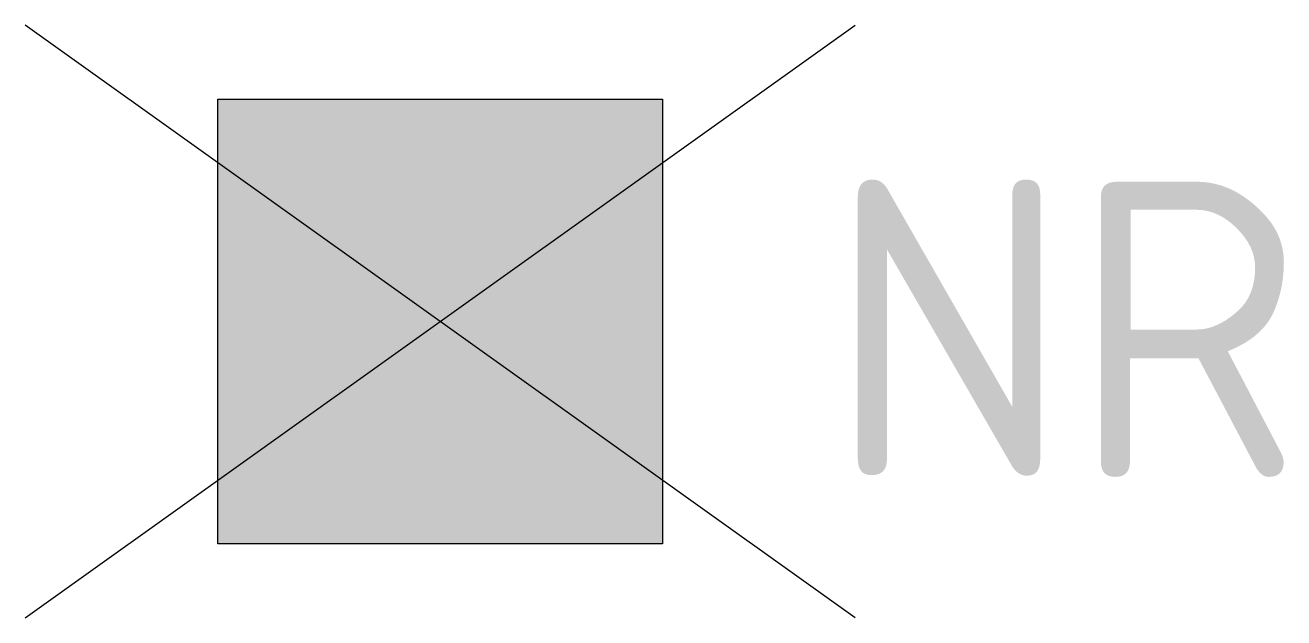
# Model space of a CAD drawing. Extents: x -3.5 to 7.1, y -2.5 to 2.5.
import ezdxf
from ezdxf.enums import TextEntityAlignment as Align

# ---------------------------------------------------------------- set-up
doc = ezdxf.new("R2010")
doc.units = 0
doc.styles.add('NLCS-ISO', font='NLCS-ISO.ttf')

msp = doc.modelspace()

# ---------------------------------------------------------------- hatches: boundary and pattern name
msp.add_hatch(color=256).paths.add_polyline_path([(-1.875, 1.875), (-1.875, -1.875), (1.875, -1.875), (1.875, 1.875)])

# ---------------------------------------------------------------- linework, layer by layer
for p, q in [((-3.5, -2.5), (3.5, 2.5)), ((3.5, -2.5), (-3.5, 2.5)), ((-1.875, -1.875), (-1.875, 1.875)), ((-1.875, 1.875), (1.875, 1.875)), ((1.875, 1.875), (1.875, -1.875)), ((1.875, -1.875), (-1.875, -1.875))]:
    msp.add_line(p, q)

# ---------------------------------------------------------------- texts
at = {"style": 'NLCS-ISO'}
msp.add_attdef('NR', text='', height=2.5, dxfattribs=at).set_placement((3.267, -0.061), align=Align.MIDDLE_LEFT)

doc.saveas('drawing.dxf')
